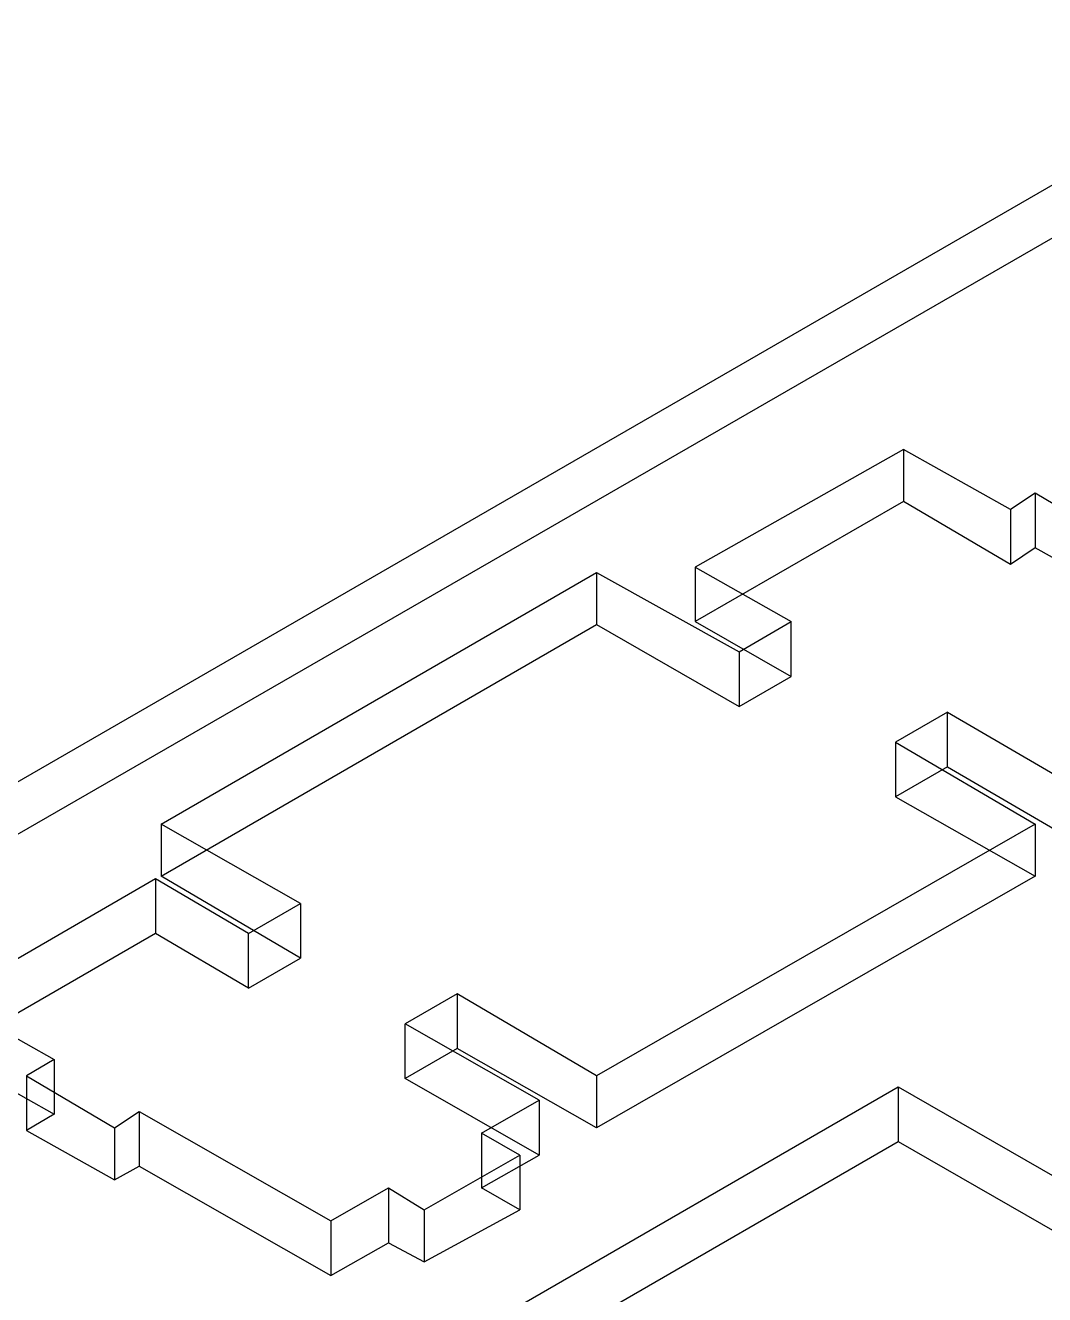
# Model space of a CAD drawing. Header units: millimetres. Extents: x 0 to 2112, y 8 to 1252.
# Drawn here: x 268.9 to 367.1, y 862.1 to 984.3 of the extents above; entities that cross this region are included whole.
import ezdxf

# ---------------------------------------------------------------- set-up
doc = ezdxf.new("R2010")
doc.units = ezdxf.units.MM
doc.layers.get('0').update_dxf_attribs({"linetype": 'CONTINUOUS'})

msp = doc.modelspace()

# ---------------------------------------------------------------- linework, layer by layer
at = {"color": 9}
for p, q in [((235.458, 892.658), (589.996, 1097.06)), ((235.458, 892.658), (589.996, 1097.06)), ((235.458, 887.642), (589.996, 1091.8)), ((235.458, 887.642), (589.996, 1091.8)), ((353.466, 943.49), (333.407, 932.166)), ((353.466, 943.49), (333.407, 932.166)), ((363.77, 937.705), (353.466, 943.49)), ((353.466, 943.49), (353.466, 938.477)), ((363.77, 937.705), (353.466, 943.49)), ((353.466, 943.49), (353.466, 938.477)), ((366.137, 939.274), (363.77, 937.705)), ((366.137, 939.274), (363.77, 937.705)), ((374.597, 934.261), (366.137, 939.274)), ((366.137, 939.274), (366.137, 934.014)), ((374.597, 934.261), (366.137, 939.274)), ((366.137, 939.274), (366.137, 934.014)), ((353.466, 938.477), (333.407, 926.906)), ((353.466, 938.477), (333.407, 926.906)), ((363.77, 932.416), (353.466, 938.477)), ((363.77, 932.416), (353.466, 938.477)), ((363.77, 937.705), (363.77, 932.416)), ((363.77, 937.705), (363.77, 932.416)), ((366.137, 934.014), (363.77, 932.416)), ((366.137, 934.014), (363.77, 932.416)), ((374.597, 929.273), (366.137, 934.014)), ((374.597, 929.273), (366.137, 934.014)), ((281.94, 907.397), (323.901, 931.644)), ((281.94, 907.397), (323.901, 931.644)), ((323.901, 931.644), (337.622, 924.013)), ((323.901, 931.644), (323.901, 926.627)), ((323.901, 931.644), (337.622, 924.013)), ((323.901, 931.644), (323.901, 926.627)), ((333.407, 932.166), (342.635, 926.906)), ((333.407, 932.166), (333.407, 926.906)), ((333.407, 932.166), (342.635, 926.906)), ((333.407, 932.166), (333.407, 926.906)), ((281.94, 902.413), (323.901, 926.627)), ((281.94, 902.413), (323.901, 926.627)), ((323.901, 926.627), (337.622, 918.722)), ((323.901, 926.627), (337.622, 918.722)), ((333.407, 926.906), (342.635, 921.614)), ((333.407, 926.906), (342.635, 921.614)), ((337.622, 924.013), (342.635, 926.906)), ((337.622, 924.013), (342.635, 926.906)), ((342.635, 921.614), (342.635, 926.906)), ((342.635, 921.614), (342.635, 926.906)), ((337.622, 924.013), (337.622, 918.722)), ((337.622, 924.013), (337.622, 918.722)), ((337.622, 918.722), (342.635, 921.614)), ((337.622, 918.722), (342.635, 921.614)), ((357.706, 918.199), (352.692, 915.307)), ((357.706, 918.199), (352.692, 915.307)), ((357.706, 918.199), (370.353, 910.816)), ((357.706, 912.936), (357.706, 918.199)), ((357.706, 912.936), (357.706, 918.199)), ((357.706, 918.199), (370.353, 910.816)), ((352.692, 915.307), (366.137, 907.397)), ((352.692, 915.307), (352.692, 910.043)), ((352.692, 915.307), (366.137, 907.397)), ((352.692, 915.307), (352.692, 910.043)), ((357.706, 912.936), (352.692, 910.043)), ((357.706, 912.936), (352.692, 910.043)), ((357.706, 912.936), (370.353, 905.552)), ((357.706, 912.936), (370.353, 905.552)), ((352.692, 910.043), (366.137, 902.413)), ((352.692, 910.043), (366.137, 902.413)), ((295.384, 899.767), (281.94, 907.397)), ((281.94, 907.397), (281.94, 902.413)), ((295.384, 899.767), (281.94, 907.397)), ((281.94, 907.397), (281.94, 902.413)), ((366.137, 907.397), (323.901, 883.179)), ((366.137, 907.397), (323.901, 883.179)), ((366.137, 907.397), (366.137, 902.413)), ((366.137, 907.397), (366.137, 902.413)), ((281.416, 902.134), (261.33, 890.538)), ((281.416, 902.134), (261.33, 890.538)), ((290.371, 896.874), (281.416, 902.134)), ((281.416, 902.134), (281.416, 896.874)), ((290.371, 896.874), (281.416, 902.134)), ((281.416, 902.134), (281.416, 896.874)), ((295.384, 894.503), (281.94, 902.413)), ((295.384, 894.503), (281.94, 902.413)), ((366.137, 902.413), (323.901, 878.166)), ((366.137, 902.413), (323.901, 878.166)), ((290.371, 896.874), (295.384, 899.767)), ((290.371, 896.874), (295.384, 899.767)), ((295.384, 899.767), (295.384, 894.503)), ((295.384, 899.767), (295.384, 894.503)), ((281.416, 896.874), (261.33, 885.275)), ((281.416, 896.874), (261.33, 885.275)), ((290.371, 891.611), (281.416, 896.874)), ((290.371, 891.611), (281.416, 896.874)), ((290.371, 891.611), (290.371, 896.874)), ((290.371, 891.611), (290.371, 896.874)), ((290.371, 891.611), (295.384, 894.503)), ((290.371, 891.611), (295.384, 894.503)), ((310.455, 891.06), (305.441, 888.167)), ((310.455, 891.06), (305.441, 888.167)), ((323.901, 883.179), (310.455, 891.06)), ((310.455, 891.06), (310.455, 885.797)), ((310.455, 891.06), (310.455, 885.797)), ((323.901, 883.179), (310.455, 891.06)), ((261.33, 890.538), (271.635, 884.749)), ((261.33, 890.538), (271.635, 884.749)), ((318.363, 880.812), (305.441, 888.167)), ((305.441, 882.904), (305.441, 888.167)), ((318.363, 880.812), (305.441, 888.167)), ((305.441, 882.904), (305.441, 888.167)), ((261.33, 885.275), (271.635, 879.489)), ((261.33, 885.275), (271.635, 879.489)), ((310.455, 885.797), (305.441, 882.904)), ((310.455, 885.797), (305.441, 882.904)), ((323.901, 878.166), (310.455, 885.797)), ((323.901, 878.166), (310.455, 885.797)), ((271.635, 884.749), (268.99, 883.179)), ((271.635, 884.749), (268.99, 883.179)), ((271.635, 884.749), (271.635, 879.489)), ((271.635, 884.749), (271.635, 879.489)), ((268.99, 883.179), (277.449, 878.166)), ((268.99, 883.179), (268.99, 877.891)), ((268.99, 883.179), (277.449, 878.166)), ((268.99, 883.179), (268.99, 877.891)), ((318.363, 875.52), (305.441, 882.904)), ((318.363, 875.52), (305.441, 882.904)), ((323.901, 883.179), (323.901, 878.166)), ((323.901, 883.179), (323.901, 878.166)), ((310.979, 857.885), (352.94, 882.107)), ((310.979, 857.885), (352.94, 882.107)), ((352.94, 882.107), (395.178, 857.885)), ((352.94, 882.107), (352.94, 876.843)), ((352.94, 882.107), (395.178, 857.885)), ((352.94, 882.107), (352.94, 876.843)), ((312.824, 877.641), (318.363, 880.812)), ((312.824, 877.641), (318.363, 880.812)), ((318.363, 880.812), (318.363, 875.52)), ((318.363, 880.812), (318.363, 875.52)), ((271.635, 879.489), (268.99, 877.891)), ((271.635, 879.489), (268.99, 877.891)), ((277.449, 878.166), (279.818, 879.736)), ((277.449, 878.166), (279.818, 879.736)), ((279.818, 879.736), (298.305, 869.213)), ((279.818, 879.736), (279.818, 874.473)), ((279.818, 879.736), (298.305, 869.213)), ((279.818, 879.736), (279.818, 874.473)), ((268.99, 877.891), (277.449, 873.15)), ((268.99, 877.891), (277.449, 873.15)), ((277.449, 878.166), (277.449, 873.15)), ((277.449, 878.166), (277.449, 873.15)), ((316.516, 875.52), (312.824, 877.641)), ((312.824, 877.641), (312.824, 872.381)), ((316.516, 875.52), (312.824, 877.641)), ((312.824, 877.641), (312.824, 872.381)), ((310.979, 852.625), (352.94, 876.843)), ((310.979, 852.625), (352.94, 876.843)), ((352.94, 876.843), (395.178, 852.625)), ((352.94, 876.843), (395.178, 852.625)), ((307.287, 870.257), (316.516, 875.52)), ((307.287, 870.257), (316.516, 875.52)), ((312.824, 872.381), (318.363, 875.52)), ((312.824, 872.381), (318.363, 875.52)), ((316.516, 875.52), (316.516, 870.257)), ((316.516, 875.52), (316.516, 870.257)), ((277.449, 873.15), (279.818, 874.473)), ((277.449, 873.15), (279.818, 874.473)), ((279.818, 874.473), (298.305, 863.949)), ((279.818, 874.473), (298.305, 863.949)), ((298.305, 869.213), (303.842, 872.381)), ((298.305, 869.213), (303.842, 872.381)), ((303.842, 872.381), (307.287, 870.257)), ((303.842, 872.381), (303.842, 867.089)), ((303.842, 872.381), (307.287, 870.257)), ((303.842, 872.381), (303.842, 867.089)), ((316.516, 870.257), (312.824, 872.381)), ((316.516, 870.257), (312.824, 872.381)), ((307.287, 865.244), (316.516, 870.257)), ((307.287, 870.257), (307.287, 865.244)), ((307.287, 865.244), (316.516, 870.257)), ((307.287, 870.257), (307.287, 865.244)), ((298.305, 869.213), (298.305, 863.949)), ((298.305, 869.213), (298.305, 863.949)), ((298.305, 863.949), (303.842, 867.089)), ((298.305, 863.949), (303.842, 867.089)), ((303.842, 867.089), (307.287, 865.244)), ((303.842, 867.089), (307.287, 865.244))]:
    msp.add_line(p, q, dxfattribs=at)

doc.saveas('drawing.dxf')
